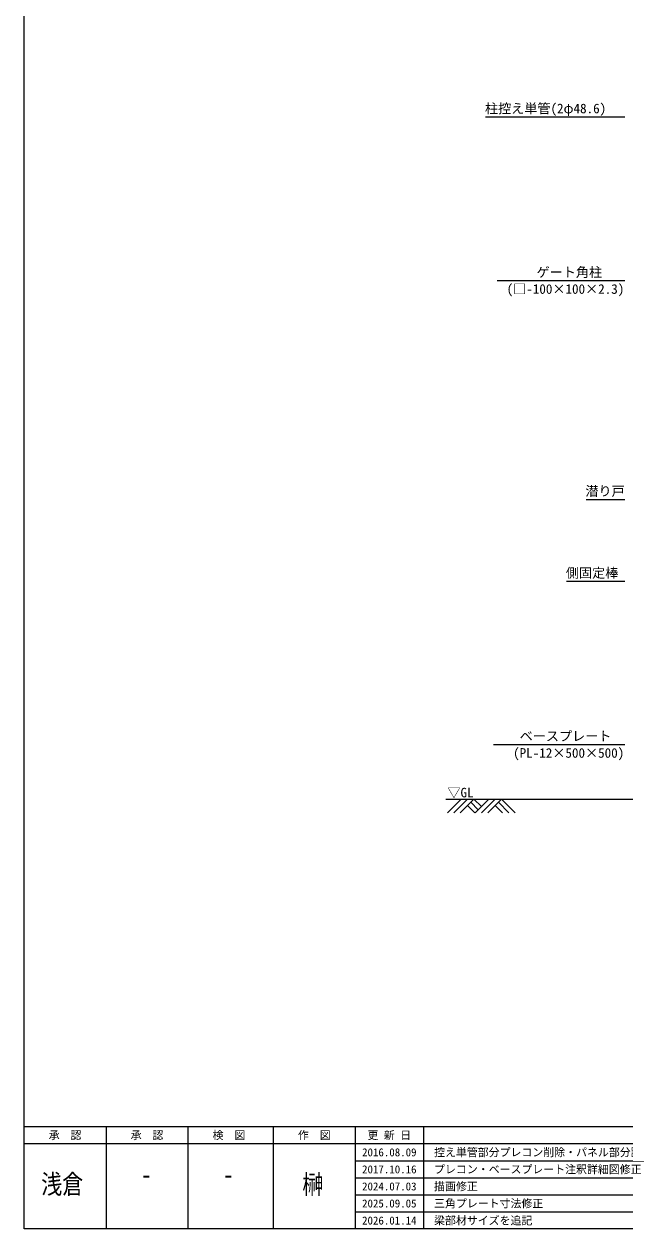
# Model space of a CAD drawing. Units: millimetres, scale not verified. Extents: x -82240 to -62115, y -14438 to 14438.
# Drawn here: x -82240 to -77840, y 562 to 9392 of the extents above; entities that cross this region are included whole.
import ezdxf
from ezdxf.enums import TextEntityAlignment as Align

# ---------------------------------------------------------------- set-up
doc = ezdxf.new("R2010")
doc.units = ezdxf.units.MM
doc.header["$LTSCALE"] = 38
for name, color, linetype, lineweight in [('0-5_ﾍﾞｰｽﾗｲﾝ', 5, 'Continuous', 18), ('0-A_図面枠', 7, 'Continuous', 18), ('1-7_文字', 7, 'Continuous', 18)]:
    doc.layers.add(name, color=color, linetype=linetype, lineweight=lineweight)
doc.styles.add('ＭＳ ゴシック', font='')
doc.styles.get('ＭＳ ゴシック').set_extended_font_data('MS Gothic')

msp = doc.modelspace()

# ---------------------------------------------------------------- linework, layer by layer
at = {"layer": '0-5_ﾍﾞｰｽﾗｲﾝ'}
msp.add_line((-79151.61, 3712.5), (-73340.1, 3712.5), dxfattribs=at)
at = {"layer": '0-A_図面枠'}
for p, q in [((-82240.11, 1312.5), (-62115.09, 1312.5)), ((-81640.11, 1312.5), (-81640.11, 562.5)), ((-81040.11, 1312.5), (-81040.11, 562.5)), ((-80415.09, 1312.5), (-80415.09, 562.5)), ((-79815.09, 1312.5), (-79815.09, 562.5)), ((-79315.11, 1312.5), (-79315.11, 562.5)), ((-82240.11, 1187.49), (-74265.09, 1187.49)), ((-79815.09, 1062.51), (-74265.09, 1062.51)), ((-79815.09, 937.5), (-74265.09, 937.5)), ((-79815.09, 812.49), (-74265.09, 812.49)), ((-79815.09, 687.51), (-74265.09, 687.51))]:
    msp.add_line(p, q, dxfattribs=at)
msp.add_lwpolyline([(-82240.11, 14437.5), (-62115.09, 14437.5), (-62115.09, 562.5), (-82240.11, 562.5)], close=True, dxfattribs=at)
at = {"layer": '1-7_文字'}
for p, q in [((-78859.92, 8712.51), (-77840.46, 8712.51)), ((-77840.1, 8712.51), (-77840.46, 8712.51)), ((-78775.11, 7512.51), (-77840.46, 7512.51)), ((-77840.1, 7512.51), (-77840.46, 7512.51)), ((-78123.99, 5908.47), (-77840.46, 5908.47)), ((-77840.1, 5908.47), (-77840.46, 5908.47)), ((-78268.5, 5308.47), (-77840.1, 5308.47)), ((-78802.83, 4112.49), (-77840.46, 4112.49)), ((-77840.1, 4112.49), (-77840.46, 4112.49)), ((-79039.86, 3712.5), (-79140.09, 3612.27)), ((-78992.61, 3712.5), (-79092.84, 3612.27)), ((-78945.36, 3712.5), (-79045.59, 3612.27)), ((-78945.36, 3712.5), (-78891.36, 3658.5)), ((-78837.36, 3712.5), (-78937.59, 3612.27)), ((-78790.11, 3712.5), (-78890.34, 3612.27)), ((-78742.86, 3712.5), (-78843.09, 3612.27)), ((-78742.86, 3712.5), (-78642.63, 3612.27)), ((-78992.61, 3665.25), (-78939.63, 3612.27)), ((-78969, 3688.86), (-78915, 3634.86)), ((-78790.11, 3665.25), (-78737.13, 3612.27)), ((-78766.5, 3688.86), (-78689.88, 3612.27))]:
    msp.add_line(p, q, dxfattribs=at)

# ---------------------------------------------------------------- texts
at = {"layer": '0-A_図面枠', "style": 'ＭＳ ゴシック'}
for s, p in [('承\u3000認', (-82060.11, 1202.01)), ('承\u3000認', (-81460.11, 1202.01)), ('検\u3000図', (-80860.11, 1202.01)), ('作\u3000図', (-80235.09, 1202.01)), ('更 新 日', (-79725.09, 1202.01)), ('2016.08.09', (-79765.11, 1077)), ('控え単管部分プレコン削除・パネル部分詳細図修正', (-79237.89, 1077)), ('2017.10.16', (-79765.11, 951.99)), ('プレコン・ベースプレート注釈詳細図修正', (-79237.89, 951.99)), ('2024.07.03', (-79765.11, 827.01)), ('描画修正', (-79237.89, 827.01)), ('2025.09.05', (-79765.11, 702)), ('三角プレート寸法修正 ', (-79237.89, 702)), ('2026.01.14', (-79765.11, 576.99)), ('梁部材サイズを追記', (-79237.89, 576.99))]:
    msp.add_text(s, height=58.65, dxfattribs=at).set_placement(p, align=Align.BOTTOM_LEFT)
at = {"layer": '0-A_図面枠', "style": 'ＭＳ ゴシック', "width": 0.8}
for s, p in [('浅倉', (-82114.65, 777.81)), ('榊', (-80202.36, 776.1)), ('-', (-81383.73, 848.97)), ('-', (-80783.73, 848.97))]:
    msp.add_text(s, height=140.8, dxfattribs=at).set_placement(p, align=Align.BOTTOM_LEFT)
at = {"layer": '1-7_文字', "style": 'ＭＳ ゴシック'}
for s, p in [('柱控え単管(2φ48.6)\u3000\u3000', (-78865.05, 8717.91)), ('\u3000\u3000\u3000ゲート角柱\u3000\u3000\u3000\u3000', (-78775.11, 7517.91)), ('(□-100×100×2.3)', (-78706.44, 7394.43)), ('潜り戸', (-78129.54, 5913.87)), ('側固定棒', (-78272.34, 5313.87)), ('\u3000\u3000ベースプレート\u3000\u3000\u3000', (-78802.83, 4117.89)), ('(PL-12×500×500)', (-78658.8, 3994.41)), ('▽GL', (-79140.09, 3703.89))]:
    msp.add_text(s, height=70.38, dxfattribs=at).set_placement(p, align=Align.BOTTOM_LEFT)

doc.saveas('drawing.dxf')
